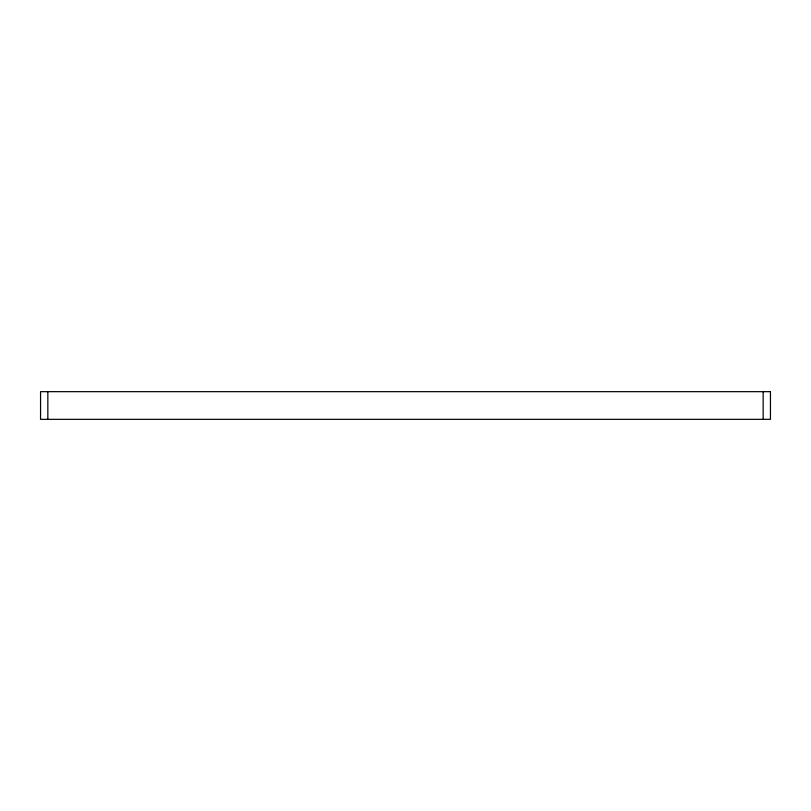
<?xml version="1.0" encoding="UTF-8"?>
<svg xmlns="http://www.w3.org/2000/svg" width="811" height="811" viewBox="0 0 811 811"><rect width="100%" height="100%" fill="white"/><g stroke="black" fill="none" stroke-linecap="round" stroke-linejoin="round"><path stroke-width="1.22" d="M763.161 391.662L763.161 419.338M47.839 391.662L47.839 419.338M770.45 391.662L40.55 391.662L40.55 419.338L770.45 419.338L770.45 391.662"/></g></svg>
